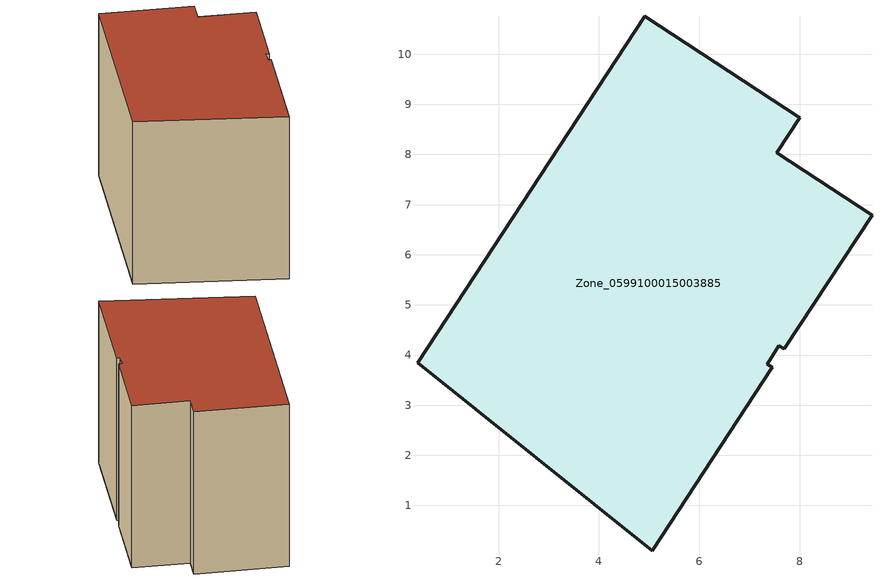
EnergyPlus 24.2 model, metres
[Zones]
Zone_0599100015003885
 floor ground (C_G): 5.06,0.1 0.38,3.84 4.91,10.75 8.01,8.73 7.55,8.03 9.45,6.79 7.7,4.12 7.58,4.18 7.36,3.82 7.46,3.75 z0.8
 wall outside (C_F): 7.55,8.03 8.01,8.73 4.91,10.75 0.38,3.84 5.06,0.1 7.46,3.75 7.36,3.82 7.58,4.18 7.7,4.12 9.45,6.79 7.55,8.03 z0.8:8.01
 roof outside (C_R): 0.38,3.84 5.06,0.1 7.46,3.75 7.36,3.82 7.58,4.18 7.7,4.12 9.45,6.79 7.55,8.03 8.01,8.73 4.91,10.75 z8.01
[BUILDING]
Pand.0599100015003885: North Axis=0; Terrain=City; Loads Convergence Tolerance Value=0.04; Temperature Convergence Tolerance Value=0.4; Solar Distribution=FullExterior; Maximum Number of Warmup Days=25; Minimum Number of Warmup Days=1
[Site:Location]
Rotterdam.The.Hague.AP_ZH_NLD Design_Conditions: Latitude=51.96; Longitude=4.45; Time Zone=1; Elevation=-4.5
[SITE:GROUNDTEMPERATURE:BUILDINGSURFACE]
18, 18, 18, 18, 18, 18, 18, 18, 18, 18, 18, 18
[MATERIAL] Thermal Absorptance=0.9; Solar Absorptance=0.7; Visible Absorptance=0.7
Name | Roughness | Thickness | Conductivity | Density | Specific Heat
G.TC.1965-1974 | MediumSmooth | 0.15 | 0.882353 | 540 | 1210
F.TC.1965-1974 | Rough | 0.3 | 0.697674 | 1920 | 840
R.TC.1965-1974 | MediumRough | 0.2 | 0.232558 | 1500 | 1000
[CONSTRUCTION]
C_G: G.TC.1965-1974
C_F: F.TC.1965-1974
C_R: R.TC.1965-1974
[ZONE]
Zone_0599100015003885: Type=1; Multiplier=1; Ceiling Height=Autocalculate; Volume=Autocalculate; Floor Area=autocalculate; Part of Total Floor Area=Yes
[ZONEINFILTRATION:DESIGNFLOWRATE]
Infil_Zone_0599100015003885: Zone or ZoneList or Space or SpaceList=Zone_0599100015003885; Schedule=AlwaysOn; Design Flow Rate Calculation Method=Flow/Area; Flow Rate per Floor Area=0.003; Constant Term Coefficient=1; Temperature Term Coefficient=0; Velocity Term Coefficient=0; Velocity Squared Term Coefficient=0
[HVACTEMPLATE:ZONE:IDEALLOADSAIRSYSTEM]
Zone_0599100015003885: Maximum Heating Supply Air Temperature=50; Minimum Cooling Supply Air Temperature=13; Maximum Heating Supply Air Humidity Ratio=0.0156; Minimum Cooling Supply Air Humidity Ratio=0.0077; Heating Limit=NoLimit; Cooling Limit=NoLimit; Dehumidification Control Type=ConstantSensibleHeatRatio; Cooling Sensible Heat Ratio=0.7; Dehumidification Setpoint=60; Humidification Control Type=None; Humidification Setpoint=30; Outdoor Air Method=None; Outdoor Air Flow Rate per Person=0.00944; Outdoor Air Flow Rate per Zone Floor Area=0; Outdoor Air Flow Rate per Zone=0; Demand Controlled Ventilation Type=None; Outdoor Air Economizer Type=NoEconomizer; Heat Recovery Type=None; Sensible Heat Recovery Effectiveness=0.7; Latent Heat Recovery Effectiveness=0.65
[ZONECONTROL:THERMOSTAT]
ThermostatControl_Zone_0599100015003885: Zone or ZoneList=Zone_0599100015003885; Control Type Schedule=DualSetpointControlType; Control 1=Thermostat_Zone_0599100015003885; Temperature Difference Between Cutout And Setpoint=0
[THERMOSTATSETPOINT:DUALSETPOINT]
Thermostat_Zone_0599100015003885: Heating Setpoint Temperature Schedule=HeatingSetpoint_Zone_0599100015003885; Cooling Setpoint Temperature Schedule=CoolingSetpoint_Zone_0599100015003885
[SCHEDULE:COMPACT]
HeatingSetpoint_Zone_0599100015003885: Through: 12/31, For: AllDays, Until: 24:00, 21
CoolingSetpoint_Zone_0599100015003885: Through: 12/31, For: AllDays, Until: 24:00, 24
DualSetpointControlType: Through: 12/31, For: AllDays, Until: 24:00, 4
AlwaysOn: Through: 12/31, For: AllDays, Until: 24:00, 1
